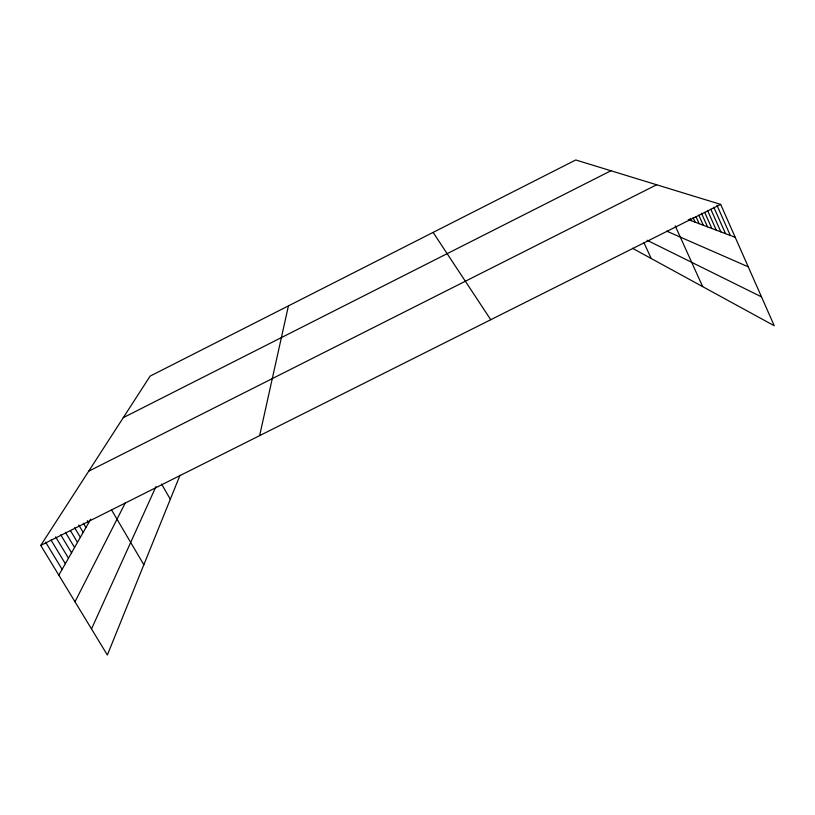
<?xml version="1.0" encoding="UTF-8"?>
<svg xmlns="http://www.w3.org/2000/svg" width="815" height="815" viewBox="0 0 815 815"><rect width="100%" height="100%" fill="white"/><g stroke="black" fill="none" stroke-linecap="round" stroke-linejoin="round"><path stroke-width="1.22" d="M259.639 435.638L288.418 305.89M180.023 475.227L107.356 655.026L40.75 545.429L150.113 376.123L575.747 159.974L720.674 204.392L774.25 325.745L632.481 248.269M91.504 628.946L155.96 486.606M75 601.786L125.479 502.56M58.812 575.145L90.72 519.135M123.289 417.647L610.924 170.753M88.703 471.202L656.635 184.771M40.75 545.429L720.674 204.392M688.237 219.561L735.201 237.308M666.65 231.114L748.231 266.821M647.069 240.252L761.505 296.884M433.111 232.407L490.752 319.714M50.988 539.999L65.322 563.695M45.599 542.138L62.103 569.349M60.748 534.854L71.547 552.784M55.603 536.861L68.47 558.173M70.406 530.545L77.486 542.352M65.434 532.327L74.552 547.507M78.77 525.013L83.171 532.378M74.634 527.753L80.359 537.309M87.337 520.683L88.611 522.833M83.334 523.22L85.921 527.55M111.543 509.946L143.837 564.754M161.584 484.069L170.315 499.228M644.003 242.799L651.216 258.518M675.207 225.847L702.662 286.625M696.061 216.759L699.158 223.687M693.056 217.585L695.103 222.149M690.132 218.4L691.14 220.651M704.72 212.399L711.882 228.495M701.46 213.214L707.542 226.855M698.781 215.14L703.304 225.256M713.838 207.255L725.533 233.65M710.812 209.211L720.878 231.898M707.542 210.413L716.324 230.176M716.956 205.258L730.311 235.464"/></g></svg>
